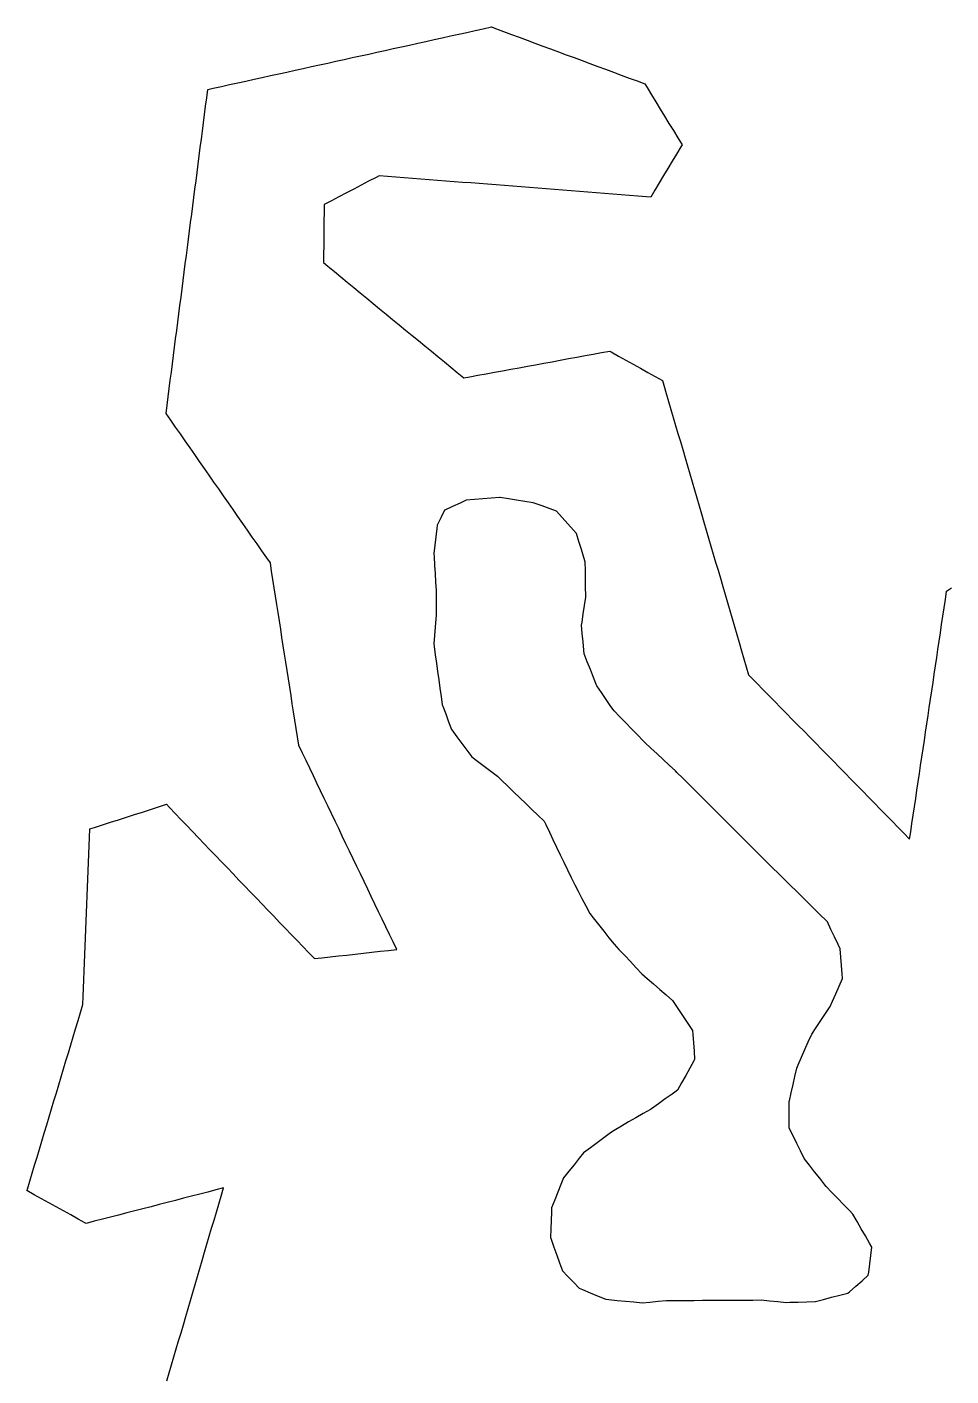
# Model space of a CAD drawing. Header units: millimetres. Extents: x 32 to 3054, y 42 to 5568.
# Drawn here: x 783.6 to 893.9, y 1613.5 to 1774.5 of the extents above; entities that cross this region are included whole.
import ezdxf

# ---------------------------------------------------------------- set-up
doc = ezdxf.new("R2010")
doc.units = ezdxf.units.MM
for name, color, linetype in [('ALL_ISLANDS', 7, 'Continuous'), ('OUTLINE_ISLAND_01', 7, 'Continuous'), ('OUTLINE_ISLAND_06', 7, 'Continuous')]:
    doc.layers.add(name, color=color, linetype=linetype)

msp = doc.modelspace()

# ---------------------------------------------------------------- linework, layer by layer
at = {"layer": 'ALL_ISLANDS'}
msp.add_lwpolyline([(800.3123, 1612.9067), (800.5937, 1613.8663), (800.8751, 1614.8259), (801.1565, 1615.7855), (801.4379, 1616.7451), (801.7193, 1617.7047), (802.0007, 1618.6643), (802.2821, 1619.6239), (802.5635, 1620.5834), (802.8449, 1621.543), (803.1264, 1622.5026), (803.4078, 1623.4622), (803.6892, 1624.4218), (803.9706, 1625.3814), (804.252, 1626.341), (804.5334, 1627.3006), (804.8148, 1628.2601), (805.0962, 1629.2197), (805.3776, 1630.1793), (805.659, 1631.1389), (805.9404, 1632.0985), (806.2219, 1633.0581), (806.5033, 1634.0177), (806.7847, 1634.9773), (807.0661, 1635.9369), (806.1741, 1635.7066), (805.2058, 1635.4567), (804.2375, 1635.2068), (803.2693, 1634.9569), (802.301, 1634.707), (801.3327, 1634.4571), (800.3644, 1634.2072), (799.3962, 1633.9573), (798.4279, 1633.7074), (797.4596, 1633.4575), (796.4914, 1633.2076), (795.5231, 1632.9577), (794.5548, 1632.7078), (793.5865, 1632.4579), (792.6183, 1632.208), (791.65, 1631.9581), (790.6817, 1631.7081), (790.6148, 1631.7452), (789.7398, 1632.2292), (788.8647, 1632.7133), (787.9897, 1633.1973), (787.1147, 1633.6814), (786.2396, 1634.1655), (785.3646, 1634.6495), (784.4896, 1635.1336), (783.6145, 1635.6176), (783.6676, 1635.7942), (783.9552, 1636.752), (784.2429, 1637.7097), (784.5305, 1638.6674), (784.8182, 1639.6252), (785.1058, 1640.5829), (785.3935, 1641.5407), (785.6811, 1642.4984), (785.9688, 1643.4561), (786.2564, 1644.4139), (786.5441, 1645.3716), (786.8317, 1646.3293), (787.1194, 1647.2871), (787.407, 1648.2448), (787.6947, 1649.2025), (787.9824, 1650.1603), (788.27, 1651.118), (788.5577, 1652.0757), (788.8453, 1653.0335), (789.133, 1653.9912), (789.4206, 1654.9489), (789.7083, 1655.9067), (789.9959, 1656.8644), (790.2836, 1657.8221), (790.3221, 1658.794), (790.3618, 1659.7932), (790.4015, 1660.7924), (790.4411, 1661.7916), (790.4808, 1662.7909), (790.5204, 1663.7901), (790.5601, 1664.7893), (790.5998, 1665.7885), (790.6394, 1666.7877), (790.6791, 1667.7869), (790.7187, 1668.7861), (790.7584, 1669.7854), (790.7981, 1670.7846), (790.8377, 1671.7838), (790.8774, 1672.783), (790.917, 1673.7822), (790.9567, 1674.7814), (790.9964, 1675.7806), (791.036, 1676.7798), (791.0757, 1677.7791), (791.1153, 1678.7783), (791.6842, 1678.9615), (792.636, 1679.2682), (793.5878, 1679.5748), (794.5397, 1679.8815), (795.4915, 1680.1881), (796.4433, 1680.4947), (797.3952, 1680.8014), (798.347, 1681.108), (799.2988, 1681.4147), (800.2506, 1681.7213), (800.6122, 1681.3446), (801.3047, 1680.6232), (801.9971, 1679.9017), (802.6896, 1679.1803), (803.3821, 1678.4589), (804.0746, 1677.7374), (804.7671, 1677.016), (805.4596, 1676.2946), (806.152, 1675.5731), (806.8445, 1674.8517), (807.537, 1674.1303), (808.2295, 1673.4088), (808.922, 1672.6874), (809.6144, 1671.9659), (810.3069, 1671.2445), (810.9994, 1670.5231), (811.6919, 1669.8016), (812.3844, 1669.0802), (813.0768, 1668.3588), (813.7693, 1667.6373), (814.4618, 1666.9159), (815.1543, 1666.1944), (815.8468, 1665.473), (816.5392, 1664.7516), (817.2317, 1664.0301), (817.9242, 1663.3087), (818.8004, 1663.406), (819.7943, 1663.5163), (820.7882, 1663.6266), (821.7821, 1663.7369), (822.776, 1663.8472), (823.7699, 1663.9575), (824.7638, 1664.0678), (825.7577, 1664.1782), (826.7516, 1664.2885), (827.7455, 1664.3988), (827.3141, 1665.2977), (826.8815, 1666.1992), (826.4488, 1667.1008), (826.0162, 1668.0024), (825.5835, 1668.9039), (825.1509, 1669.8055), (824.7183, 1670.7071), (824.2856, 1671.6086), (823.853, 1672.5102), (823.4203, 1673.4118), (822.9877, 1674.3133), (822.5551, 1675.2149), (822.1224, 1676.1165), (821.6898, 1677.018), (821.2571, 1677.9196), (820.8245, 1678.8212), (820.3919, 1679.7227), (819.9592, 1680.6243), (819.5266, 1681.5259), (819.0939, 1682.4274), (818.6613, 1683.329), (818.2287, 1684.2306), (817.796, 1685.1321), (817.3634, 1686.0337), (816.9307, 1686.9353), (816.4981, 1687.8368), (816.0655, 1688.7384), (816.0577, 1688.7883), (815.9036, 1689.7764), (815.7495, 1690.7644), (815.5954, 1691.7525), (815.4413, 1692.7406), (815.2872, 1693.7286), (815.1331, 1694.7167), (814.979, 1695.7047), (814.8249, 1696.6928), (814.6708, 1697.6808), (814.5167, 1698.6689), (814.3626, 1699.6569), (814.2085, 1700.645), (814.0544, 1701.6331), (813.9003, 1702.6211), (813.7462, 1703.6092), (813.5921, 1704.5972), (813.438, 1705.5853), (813.2839, 1706.5733), (813.1298, 1707.5614), (812.9757, 1708.5494), (812.8216, 1709.5375), (812.6675, 1710.5256), (812.2302, 1711.1525), (811.6581, 1711.9726), (811.0859, 1712.7928), (810.5138, 1713.6129), (809.9416, 1714.4331), (809.3695, 1715.2532), (808.7973, 1716.0734), (808.2252, 1716.8935), (807.653, 1717.7137), (807.0809, 1718.5338), (806.5087, 1719.354), (805.9366, 1720.1741), (805.3644, 1720.9943), (804.7923, 1721.8144), (804.2202, 1722.6346), (803.648, 1723.4547), (803.0759, 1724.2749), (802.5037, 1725.095), (801.9316, 1725.9152), (801.3594, 1726.7353), (800.7873, 1727.5555), (800.2151, 1728.3756), (800.3399, 1729.3439), (800.4678, 1730.3357), (800.5956, 1731.3275), (800.7235, 1732.3193), (800.8513, 1733.3111), (800.9791, 1734.3029), (801.107, 1735.2947), (801.2348, 1736.2865), (801.3627, 1737.2783), (801.4905, 1738.2701), (801.6183, 1739.2619), (801.7462, 1740.2537), (801.874, 1741.2455), (802.0019, 1742.2373), (802.1297, 1743.2291), (802.2575, 1744.2209), (802.3854, 1745.2127), (802.5132, 1746.2044), (802.6411, 1747.1962), (802.7689, 1748.188), (802.8968, 1749.1798), (803.0246, 1750.1716), (803.1524, 1751.1634), (803.2803, 1752.1552), (803.4081, 1753.147), (803.536, 1754.1388), (803.6638, 1755.1306), (803.7916, 1756.1224), (803.9195, 1757.1142), (804.0473, 1758.106), (804.1752, 1759.0978), (804.303, 1760.0896), (804.4308, 1761.0814), (804.5587, 1762.0732), (804.6865, 1763.065), (804.8144, 1764.0568), (804.9422, 1765.0485), (805.07, 1766.0403), (805.1979, 1767.0321), (805.848, 1767.1753), (806.8246, 1767.3903), (807.8012, 1767.6053), (808.7778, 1767.8204), (809.7544, 1768.0354), (810.731, 1768.2505), (811.7076, 1768.4655), (812.6842, 1768.6805), (813.6608, 1768.8956), (814.6374, 1769.1106), (815.614, 1769.3256), (816.5906, 1769.5407), (817.5672, 1769.7557), (818.5439, 1769.9707), (819.5205, 1770.1858), (820.4971, 1770.4008), (821.4737, 1770.6158), (822.4503, 1770.8309), (823.4269, 1771.0459), (824.4035, 1771.2609), (825.3801, 1771.476), (826.3567, 1771.691), (827.3333, 1771.906), (828.3099, 1772.1211), (829.2865, 1772.3361), (830.2631, 1772.5512), (831.2397, 1772.7662), (832.2163, 1772.9812), (833.1929, 1773.1963), (834.1696, 1773.4113), (835.1462, 1773.6263), (836.1228, 1773.8414), (837.0994, 1774.0564), (838.076, 1774.2714), (839.0526, 1774.4865), (839.5548, 1774.3003), (840.4924, 1773.9527), (841.4301, 1773.6052), (842.3677, 1773.2576), (843.3054, 1772.91), (844.243, 1772.5625), (845.1807, 1772.2149), (846.1183, 1771.8673), (847.056, 1771.5198), (847.9937, 1771.1722), (848.9313, 1770.8246), (849.869, 1770.4771), (850.8066, 1770.1295), (851.7443, 1769.7819), (852.6819, 1769.4344), (853.6196, 1769.0868), (854.5572, 1768.7392), (855.4949, 1768.3916), (856.4325, 1768.0441), (857.3702, 1767.6965), (857.644, 1767.2475), (858.1646, 1766.3937), (858.6852, 1765.5399), (859.2058, 1764.6861), (859.7264, 1763.8323), (860.247, 1762.9785), (860.7676, 1762.1247), (861.2882, 1761.2709), (861.8088, 1760.4171), (861.6631, 1760.1741), (861.1487, 1759.3166), (860.6343, 1758.459), (860.1199, 1757.6014), (859.6056, 1756.7439), (859.0912, 1755.8863), (858.5768, 1755.0288), (858.0624, 1754.1712), (857.5456, 1754.2121), (856.5487, 1754.2909), (855.5518, 1754.3698), (854.5549, 1754.4487), (853.558, 1754.5275), (852.5612, 1754.6064), (851.5643, 1754.6852), (850.5674, 1754.7641), (849.5705, 1754.8429), (848.5736, 1754.9218), (847.5767, 1755.0007), (846.5798, 1755.0795), (845.5829, 1755.1584), (844.5861, 1755.2372), (843.5892, 1755.3161), (842.5923, 1755.395), (841.5954, 1755.4738), (840.5985, 1755.5527), (839.6016, 1755.6315), (838.6047, 1755.7104), (837.6079, 1755.7892), (836.611, 1755.8681), (835.6141, 1755.947), (834.6172, 1756.0258), (833.6203, 1756.1047), (832.6234, 1756.1835), (831.6265, 1756.2624), (830.6297, 1756.3413), (829.6328, 1756.4201), (828.6359, 1756.499), (827.639, 1756.5778), (826.6421, 1756.6567), (825.6452, 1756.7355), (825.2788, 1756.5432), (824.3934, 1756.0784), (823.508, 1755.6136), (822.6226, 1755.1488), (821.7372, 1754.684), (820.8518, 1754.2191), (819.9664, 1753.7543), (819.081, 1753.2895), (819.0724, 1752.3651), (819.0632, 1751.3652), (819.054, 1750.3652), (819.0448, 1749.3652), (819.0356, 1748.3653), (819.0263, 1747.3653), (819.0171, 1746.3654), (819.532, 1745.9423), (820.3046, 1745.3074), (821.0772, 1744.6724), (821.8497, 1744.0375), (822.6223, 1743.4026), (823.3949, 1742.7677), (824.1675, 1742.1328), (824.9401, 1741.4979), (825.7127, 1740.863), (826.4853, 1740.2281), (827.2579, 1739.5932), (828.0304, 1738.9583), (828.803, 1738.3234), (829.5756, 1737.6885), (830.3482, 1737.0535), (831.1208, 1736.4186), (831.8934, 1735.7837), (832.666, 1735.1488), (833.4386, 1734.5139), (834.2111, 1733.879), (834.9837, 1733.2441), (835.7563, 1732.6092), (836.4565, 1732.7379), (837.4401, 1732.9187), (838.4236, 1733.0995), (839.4071, 1733.2802), (840.3906, 1733.461), (841.3742, 1733.6418), (842.3577, 1733.8226), (843.3412, 1734.0034), (844.3247, 1734.1842), (845.3083, 1734.3649), (846.2918, 1734.5457), (847.2753, 1734.7265), (848.2588, 1734.9073), (849.2423, 1735.0881), (850.2259, 1735.2689), (851.2094, 1735.4496), (852.1929, 1735.6304), (853.1764, 1735.8112), (853.3614, 1735.7078), (854.2342, 1735.2197), (855.107, 1734.7316), (855.9798, 1734.2435), (856.8526, 1733.7554), (857.7254, 1733.2674), (858.5982, 1732.7793), (859.471, 1732.2912), (859.6364, 1731.7266), (859.9174, 1730.7669), (860.1985, 1729.8072), (860.4795, 1728.8475), (860.7605, 1727.8878), (861.0416, 1726.9281), (861.3226, 1725.9684), (861.6036, 1725.0087), (861.8847, 1724.049), (862.1657, 1723.0893), (862.4467, 1722.1296), (862.7278, 1721.1699), (863.0088, 1720.2102), (863.2899, 1719.2505), (863.5709, 1718.2908), (863.8519, 1717.3311), (864.133, 1716.3714), (864.414, 1715.4117), (864.695, 1714.452), (864.9761, 1713.4923), (865.2571, 1712.5326), (865.5381, 1711.5729), (865.8192, 1710.6132), (866.1002, 1709.6535), (866.3813, 1708.6939), (866.6623, 1707.7342), (866.9433, 1706.7745), (867.2244, 1705.8148), (867.5054, 1704.8551), (867.7864, 1703.8954), (868.0675, 1702.9357), (868.3485, 1701.976), (868.6295, 1701.0163), (868.9106, 1700.0566), (869.1916, 1699.0969), (869.4727, 1698.1372), (869.7537, 1697.1775), (870.0684, 1696.8567), (870.7687, 1696.1429), (871.469, 1695.429), (872.1692, 1694.7152), (872.8695, 1694.0013), (873.5698, 1693.2875), (874.2701, 1692.5736), (874.9704, 1691.8598), (875.6707, 1691.1459), (876.371, 1690.432), (877.0713, 1689.7182), (877.7716, 1689.0043), (878.4719, 1688.2905), (879.1722, 1687.5766), (879.8725, 1686.8628), (880.5728, 1686.1489), (881.2731, 1685.4351), (881.9734, 1684.7212), (882.6737, 1684.0074), (883.374, 1683.2935), (884.0743, 1682.5797), (884.7746, 1681.8658), (885.4749, 1681.152), (886.1752, 1680.4381), (886.8755, 1679.7242), (887.5757, 1679.0104), (888.276, 1678.2965), (888.9763, 1677.5827), (889.1069, 1678.458), (889.2545, 1679.4471), (889.402, 1680.4361), (889.5495, 1681.4252), (889.6971, 1682.4142), (889.8446, 1683.4033), (889.9921, 1684.3924), (890.1397, 1685.3814), (890.2872, 1686.3705), (890.4348, 1687.3595), (890.5823, 1688.3486), (890.7298, 1689.3376), (890.8774, 1690.3267), (891.0249, 1691.3158), (891.1725, 1692.3048), (891.32, 1693.2939), (891.4675, 1694.2829), (891.6151, 1695.272), (891.7626, 1696.261), (891.9101, 1697.2501), (892.0577, 1698.2392), (892.2052, 1699.2282), (892.3528, 1700.2173), (892.5003, 1701.2063), (892.6478, 1702.1954), (892.7954, 1703.1844), (892.9429, 1704.1735), (893.0905, 1705.1625), (893.238, 1706.1516), (893.3855, 1707.1407), (893.986, 1707.5711)], dxfattribs=at)
msp.add_lwpolyline([(833.4593, 1716.8053), (833.0121, 1715.9108), (832.5649, 1715.0164), (832.5227, 1714.6479), (832.4089, 1713.6544), (832.295, 1712.6609), (832.1812, 1711.6674), (832.2069, 1711.245), (832.2677, 1710.2468), (832.3286, 1709.2487), (832.3894, 1708.2505), (832.4502, 1707.2524), (832.4505, 1706.2739), (832.4509, 1705.2739), (832.4513, 1704.2739), (832.4162, 1703.8454), (832.3345, 1702.8487), (832.2528, 1701.852), (832.1712, 1700.8554), (832.215, 1700.5397), (832.3525, 1699.5492), (832.49, 1698.5587), (832.6275, 1697.5682), (832.765, 1696.5777), (832.9025, 1695.5872), (833.04, 1694.5967), (833.1774, 1693.6062), (833.2383, 1693.4456), (833.5929, 1692.5105), (833.9475, 1691.5755), (834.3021, 1690.6405), (834.3382, 1690.5916), (834.9334, 1689.7881), (835.5286, 1688.9845), (836.1238, 1688.1809), (836.719, 1687.3773), (837.3833, 1686.8755), (838.1812, 1686.2728), (838.9791, 1685.67), (839.7771, 1685.0672), (840.2872, 1684.5764), (841.0078, 1683.883), (841.7285, 1683.1897), (842.4491, 1682.4964), (843.1697, 1681.803), (843.8903, 1681.1097), (844.6109, 1680.4163), (845.3315, 1679.723), (845.5313, 1679.3091), (845.9661, 1678.4086), (846.4008, 1677.5081), (846.8356, 1676.6075), (847.2703, 1675.707), (847.7051, 1674.8064), (848.1399, 1673.9059), (848.5746, 1673.0053), (849.0094, 1672.1048), (849.3966, 1671.3631), (849.8595, 1670.4766), (850.3224, 1669.5902), (850.7852, 1668.7038), (851.2135, 1668.1609), (851.8329, 1667.3758), (852.4522, 1666.5906), (853.0715, 1665.8055), (853.6909, 1665.0204), (854.2757, 1664.4029), (854.9633, 1663.6769), (855.651, 1662.9509), (856.3387, 1662.2248), (857.0263, 1661.4988), (857.6497, 1660.9501), (858.4004, 1660.2894), (859.1511, 1659.6288), (859.9018, 1658.9681), (860.6525, 1658.3074), (860.8238, 1658.055), (861.3853, 1657.2275), (861.9468, 1656.4), (862.5084, 1655.5726), (863.0699, 1654.7451), (863.1025, 1654.2588), (863.1695, 1653.261), (863.2365, 1652.2633), (863.3035, 1651.2655), (863.211, 1651.099), (862.7252, 1650.225), (862.2394, 1649.3509), (861.7535, 1648.4768), (861.2677, 1647.6028), (860.6094, 1647.1357), (859.7938, 1646.5571), (858.9782, 1645.9785), (858.1626, 1645.3998), (858.0229, 1645.3187), (857.1582, 1644.8164), (856.2935, 1644.314), (855.4288, 1643.8117), (854.5641, 1643.3094), (853.6995, 1642.8071), (853.2842, 1642.5035), (852.477, 1641.9132), (851.6698, 1641.323), (850.8626, 1640.7327), (850.0554, 1640.1425), (849.5367, 1639.4912), (848.9137, 1638.709), (848.2907, 1637.9268), (847.6677, 1637.1446), (847.3527, 1636.3647), (846.9781, 1635.4375), (846.6036, 1634.5102), (846.2291, 1633.583), (846.2074, 1633.043), (846.1673, 1632.0438), (846.1272, 1631.0446), (846.0871, 1630.0454), (846.1711, 1629.8125), (846.5101, 1628.8717), (846.8491, 1627.9309), (847.1882, 1626.9901), (847.5272, 1626.0494), (848.1383, 1625.4194), (848.8347, 1624.7017), (849.531, 1623.9839), (849.9375, 1623.8129), (850.8593, 1623.4251), (851.781, 1623.0374), (852.7028, 1622.6496), (853.0754, 1622.6151), (854.0712, 1622.5231), (855.0669, 1622.431), (856.0627, 1622.3389), (857.0584, 1622.2469), (857.9699, 1622.3297), (858.9658, 1622.4201), (859.9617, 1622.5106), (860.2503, 1622.5122), (861.2502, 1622.5179), (862.2502, 1622.5236), (863.2502, 1622.5293), (864.2502, 1622.535), (865.2502, 1622.5407), (866.2502, 1622.5464), (867.2501, 1622.5521), (868.2501, 1622.5578), (869.2501, 1622.5635), (870.2501, 1622.5692), (871.2501, 1622.5749), (872.2435, 1622.4804), (873.239, 1622.3857), (874.2345, 1622.2909), (874.6868, 1622.3028), (875.6865, 1622.3291), (876.6861, 1622.3554), (877.6858, 1622.3817), (877.7271, 1622.3924), (878.6953, 1622.6424), (879.6636, 1622.8923), (880.6318, 1623.1423), (881.6001, 1623.3922), (881.7795, 1623.5483), (882.5339, 1624.2047), (883.2883, 1624.8611), (884.0427, 1625.5175), (884.0887, 1625.8797), (884.2145, 1626.8717), (884.3403, 1627.8638), (884.4662, 1628.8558), (884.1885, 1629.3406), (883.6914, 1630.2083), (883.1943, 1631.076), (882.6972, 1631.9437), (882.2001, 1632.8114), (881.7829, 1633.2451), (881.0897, 1633.9659), (880.3964, 1634.6866), (879.7032, 1635.4073), (879.01, 1636.128), (878.8686, 1636.3071), (878.2491, 1637.0921), (877.6296, 1637.8771), (877.0102, 1638.6621), (876.3907, 1639.4471), (876.3791, 1639.4705), (875.9371, 1640.3675), (875.4951, 1641.2645), (875.053, 1642.1615), (874.611, 1643.0585), (874.611, 1643.2999), (874.6112, 1644.2999), (874.6113, 1645.2999), (874.6115, 1646.2999), (874.6188, 1646.3326), (874.8376, 1647.3083), (875.0565, 1648.2841), (875.2753, 1649.2598), (875.4942, 1650.2356), (875.6672, 1650.6272), (876.0713, 1651.5419), (876.4754, 1652.4566), (876.8795, 1653.3713), (877.2836, 1654.2861), (877.8159, 1655.0871), (878.3693, 1655.92), (878.9228, 1656.7529), (879.4762, 1657.5858), (879.7546, 1658.2115), (880.1611, 1659.1252), (880.5675, 1660.0388), (880.974, 1660.9525), (880.9313, 1661.4875), (880.8516, 1662.4843), (880.772, 1663.4811), (880.6924, 1664.478), (880.4458, 1664.9959), (880.016, 1665.8988), (879.5861, 1666.8017), (879.1563, 1667.7046), (879.0164, 1667.8423), (878.3037, 1668.5438), (877.5911, 1669.2454), (876.8784, 1669.9469), (876.1658, 1670.6484), (875.4531, 1671.3499), (874.7404, 1672.0514), (874.0278, 1672.7529), (873.3151, 1673.4544), (872.6025, 1674.1559), (871.8898, 1674.8574), (871.8153, 1674.9319), (871.1079, 1675.6387), (870.4005, 1676.3455), (869.693, 1677.0523), (868.9856, 1677.759), (868.2782, 1678.4658), (867.5708, 1679.1726), (866.8633, 1679.8794), (866.1559, 1680.5862), (865.4485, 1681.293), (864.7411, 1681.9998), (864.0337, 1682.7066), (863.3262, 1683.4134), (862.6188, 1684.1202), (861.9114, 1684.8269), (861.204, 1685.5337), (861.0236, 1685.7003), (860.289, 1686.3787), (859.5544, 1687.0572), (858.8197, 1687.7356), (858.0851, 1688.4141), (857.3504, 1689.0925), (857.1694, 1689.2794), (856.4736, 1689.9977), (855.7779, 1690.716), (855.0821, 1691.4342), (854.3863, 1692.1525), (853.6906, 1692.8708), (853.3222, 1693.4072), (852.7561, 1694.2316), (852.19, 1695.0559), (851.6239, 1695.8802), (851.599, 1695.9429), (851.2304, 1696.8725), (850.8618, 1697.8021), (850.4931, 1698.7316), (850.1245, 1699.6612), (850.0836, 1700.1051), (849.9919, 1701.1009), (849.9002, 1702.0967), (849.8086, 1703.0925), (849.8654, 1703.4744), (850.0125, 1704.4635), (850.1596, 1705.4526), (850.3067, 1706.4417), (850.3045, 1706.6438), (850.2937, 1707.6437), (850.2828, 1708.6437), (850.2719, 1709.6436), (850.261, 1710.6436), (850.0985, 1711.1681), (849.8025, 1712.1233), (849.5065, 1713.0785), (849.2105, 1714.0337), (848.8368, 1714.4511), (848.1697, 1715.1961), (847.5026, 1715.9411), (846.8355, 1716.6861), (846.0487, 1716.98), (845.1119, 1717.33), (844.1751, 1717.68), (844.037, 1717.7022), (843.0497, 1717.861), (842.0623, 1718.0198), (841.075, 1718.1786), (840.0877, 1718.3374), (840.0173, 1718.3315), (839.0207, 1718.2485), (838.0242, 1718.1654), (837.0276, 1718.0824), (836.0311, 1717.9993), (835.3245, 1717.6713), (834.4175, 1717.2501), (833.5105, 1716.829)], close=True, dxfattribs=at)
at = {"layer": 'OUTLINE_ISLAND_01'}
msp.add_lwpolyline([(800.3123, 1612.9067), (800.5937, 1613.8663), (800.8751, 1614.8259), (801.1565, 1615.7855), (801.4379, 1616.7451), (801.7193, 1617.7047), (802.0007, 1618.6643), (802.2821, 1619.6239), (802.5635, 1620.5834), (802.8449, 1621.543), (803.1264, 1622.5026), (803.4078, 1623.4622), (803.6892, 1624.4218), (803.9706, 1625.3814), (804.252, 1626.341), (804.5334, 1627.3006), (804.8148, 1628.2601), (805.0962, 1629.2197), (805.3776, 1630.1793), (805.659, 1631.1389), (805.9404, 1632.0985), (806.2219, 1633.0581), (806.5033, 1634.0177), (806.7847, 1634.9773), (807.0661, 1635.9369), (806.1741, 1635.7066), (805.2058, 1635.4567), (804.2375, 1635.2068), (803.2693, 1634.9569), (802.301, 1634.707), (801.3327, 1634.4571), (800.3644, 1634.2072), (799.3962, 1633.9573), (798.4279, 1633.7074), (797.4596, 1633.4575), (796.4914, 1633.2076), (795.5231, 1632.9577), (794.5548, 1632.7078), (793.5865, 1632.4579), (792.6183, 1632.208), (791.65, 1631.9581), (790.6817, 1631.7081), (790.6148, 1631.7452), (789.7398, 1632.2292), (788.8647, 1632.7133), (787.9897, 1633.1973), (787.1147, 1633.6814), (786.2396, 1634.1655), (785.3646, 1634.6495), (784.4896, 1635.1336), (783.6145, 1635.6176), (783.6676, 1635.7942), (783.9552, 1636.752), (784.2429, 1637.7097), (784.5305, 1638.6674), (784.8182, 1639.6252), (785.1058, 1640.5829), (785.3935, 1641.5407), (785.6811, 1642.4984), (785.9688, 1643.4561), (786.2564, 1644.4139), (786.5441, 1645.3716), (786.8317, 1646.3293), (787.1194, 1647.2871), (787.407, 1648.2448), (787.6947, 1649.2025), (787.9824, 1650.1603), (788.27, 1651.118), (788.5577, 1652.0757), (788.8453, 1653.0335), (789.133, 1653.9912), (789.4206, 1654.9489), (789.7083, 1655.9067), (789.9959, 1656.8644), (790.2836, 1657.8221), (790.3221, 1658.794), (790.3618, 1659.7932), (790.4015, 1660.7924), (790.4411, 1661.7916), (790.4808, 1662.7909), (790.5204, 1663.7901), (790.5601, 1664.7893), (790.5998, 1665.7885), (790.6394, 1666.7877), (790.6791, 1667.7869), (790.7187, 1668.7861), (790.7584, 1669.7854), (790.7981, 1670.7846), (790.8377, 1671.7838), (790.8774, 1672.783), (790.917, 1673.7822), (790.9567, 1674.7814), (790.9964, 1675.7806), (791.036, 1676.7798), (791.0757, 1677.7791), (791.1153, 1678.7783), (791.6842, 1678.9615), (792.636, 1679.2682), (793.5878, 1679.5748), (794.5397, 1679.8815), (795.4915, 1680.1881), (796.4433, 1680.4947), (797.3952, 1680.8014), (798.347, 1681.108), (799.2988, 1681.4147), (800.2506, 1681.7213), (800.6122, 1681.3446), (801.3047, 1680.6232), (801.9971, 1679.9017), (802.6896, 1679.1803), (803.3821, 1678.4589), (804.0746, 1677.7374), (804.7671, 1677.016), (805.4596, 1676.2946), (806.152, 1675.5731), (806.8445, 1674.8517), (807.537, 1674.1303), (808.2295, 1673.4088), (808.922, 1672.6874), (809.6144, 1671.9659), (810.3069, 1671.2445), (810.9994, 1670.5231), (811.6919, 1669.8016), (812.3844, 1669.0802), (813.0768, 1668.3588), (813.7693, 1667.6373), (814.4618, 1666.9159), (815.1543, 1666.1944), (815.8468, 1665.473), (816.5392, 1664.7516), (817.2317, 1664.0301), (817.9242, 1663.3087), (818.8004, 1663.406), (819.7943, 1663.5163), (820.7882, 1663.6266), (821.7821, 1663.7369), (822.776, 1663.8472), (823.7699, 1663.9575), (824.7638, 1664.0678), (825.7577, 1664.1782), (826.7516, 1664.2885), (827.7455, 1664.3988), (827.3141, 1665.2977), (826.8815, 1666.1992), (826.4488, 1667.1008), (826.0162, 1668.0024), (825.5835, 1668.9039), (825.1509, 1669.8055), (824.7183, 1670.7071), (824.2856, 1671.6086), (823.853, 1672.5102), (823.4203, 1673.4118), (822.9877, 1674.3133), (822.5551, 1675.2149), (822.1224, 1676.1165), (821.6898, 1677.018), (821.2571, 1677.9196), (820.8245, 1678.8212), (820.3919, 1679.7227), (819.9592, 1680.6243), (819.5266, 1681.5259), (819.0939, 1682.4274), (818.6613, 1683.329), (818.2287, 1684.2306), (817.796, 1685.1321), (817.3634, 1686.0337), (816.9307, 1686.9353), (816.4981, 1687.8368), (816.0655, 1688.7384), (816.0577, 1688.7883), (815.9036, 1689.7764), (815.7495, 1690.7644), (815.5954, 1691.7525), (815.4413, 1692.7406), (815.2872, 1693.7286), (815.1331, 1694.7167), (814.979, 1695.7047), (814.8249, 1696.6928), (814.6708, 1697.6808), (814.5167, 1698.6689), (814.3626, 1699.6569), (814.2085, 1700.645), (814.0544, 1701.6331), (813.9003, 1702.6211), (813.7462, 1703.6092), (813.5921, 1704.5972), (813.438, 1705.5853), (813.2839, 1706.5733), (813.1298, 1707.5614), (812.9757, 1708.5494), (812.8216, 1709.5375), (812.6675, 1710.5256), (812.2302, 1711.1525), (811.6581, 1711.9726), (811.0859, 1712.7928), (810.5138, 1713.6129), (809.9416, 1714.4331), (809.3695, 1715.2532), (808.7973, 1716.0734), (808.2252, 1716.8935), (807.653, 1717.7137), (807.0809, 1718.5338), (806.5087, 1719.354), (805.9366, 1720.1741), (805.3644, 1720.9943), (804.7923, 1721.8144), (804.2202, 1722.6346), (803.648, 1723.4547), (803.0759, 1724.2749), (802.5037, 1725.095), (801.9316, 1725.9152), (801.3594, 1726.7353), (800.7873, 1727.5555), (800.2151, 1728.3756), (800.3399, 1729.3439), (800.4678, 1730.3357), (800.5956, 1731.3275), (800.7235, 1732.3193), (800.8513, 1733.3111), (800.9791, 1734.3029), (801.107, 1735.2947), (801.2348, 1736.2865), (801.3627, 1737.2783), (801.4905, 1738.2701), (801.6183, 1739.2619), (801.7462, 1740.2537), (801.874, 1741.2455), (802.0019, 1742.2373), (802.1297, 1743.2291), (802.2575, 1744.2209), (802.3854, 1745.2127), (802.5132, 1746.2044), (802.6411, 1747.1962), (802.7689, 1748.188), (802.8968, 1749.1798), (803.0246, 1750.1716), (803.1524, 1751.1634), (803.2803, 1752.1552), (803.4081, 1753.147), (803.536, 1754.1388), (803.6638, 1755.1306), (803.7916, 1756.1224), (803.9195, 1757.1142), (804.0473, 1758.106), (804.1752, 1759.0978), (804.303, 1760.0896), (804.4308, 1761.0814), (804.5587, 1762.0732), (804.6865, 1763.065), (804.8144, 1764.0568), (804.9422, 1765.0485), (805.07, 1766.0403), (805.1979, 1767.0321), (805.848, 1767.1753), (806.8246, 1767.3903), (807.8012, 1767.6053), (808.7778, 1767.8204), (809.7544, 1768.0354), (810.731, 1768.2505), (811.7076, 1768.4655), (812.6842, 1768.6805), (813.6608, 1768.8956), (814.6374, 1769.1106), (815.614, 1769.3256), (816.5906, 1769.5407), (817.5672, 1769.7557), (818.5439, 1769.9707), (819.5205, 1770.1858), (820.4971, 1770.4008), (821.4737, 1770.6158), (822.4503, 1770.8309), (823.4269, 1771.0459), (824.4035, 1771.2609), (825.3801, 1771.476), (826.3567, 1771.691), (827.3333, 1771.906), (828.3099, 1772.1211), (829.2865, 1772.3361), (830.2631, 1772.5512), (831.2397, 1772.7662), (832.2163, 1772.9812), (833.1929, 1773.1963), (834.1696, 1773.4113), (835.1462, 1773.6263), (836.1228, 1773.8414), (837.0994, 1774.0564), (838.076, 1774.2714), (839.0526, 1774.4865), (839.5548, 1774.3003), (840.4924, 1773.9527), (841.4301, 1773.6052), (842.3677, 1773.2576), (843.3054, 1772.91), (844.243, 1772.5625), (845.1807, 1772.2149), (846.1183, 1771.8673), (847.056, 1771.5198), (847.9937, 1771.1722), (848.9313, 1770.8246), (849.869, 1770.4771), (850.8066, 1770.1295), (851.7443, 1769.7819), (852.6819, 1769.4344), (853.6196, 1769.0868), (854.5572, 1768.7392), (855.4949, 1768.3916), (856.4325, 1768.0441), (857.3702, 1767.6965), (857.644, 1767.2475), (858.1646, 1766.3937), (858.6852, 1765.5399), (859.2058, 1764.6861), (859.7264, 1763.8323), (860.247, 1762.9785), (860.7676, 1762.1247), (861.2882, 1761.2709), (861.8088, 1760.4171), (861.6631, 1760.1741), (861.1487, 1759.3166), (860.6343, 1758.459), (860.1199, 1757.6014), (859.6056, 1756.7439), (859.0912, 1755.8863), (858.5768, 1755.0288), (858.0624, 1754.1712), (857.5456, 1754.2121), (856.5487, 1754.2909), (855.5518, 1754.3698), (854.5549, 1754.4487), (853.558, 1754.5275), (852.5612, 1754.6064), (851.5643, 1754.6852), (850.5674, 1754.7641), (849.5705, 1754.8429), (848.5736, 1754.9218), (847.5767, 1755.0007), (846.5798, 1755.0795), (845.5829, 1755.1584), (844.5861, 1755.2372), (843.5892, 1755.3161), (842.5923, 1755.395), (841.5954, 1755.4738), (840.5985, 1755.5527), (839.6016, 1755.6315), (838.6047, 1755.7104), (837.6079, 1755.7892), (836.611, 1755.8681), (835.6141, 1755.947), (834.6172, 1756.0258), (833.6203, 1756.1047), (832.6234, 1756.1835), (831.6265, 1756.2624), (830.6297, 1756.3413), (829.6328, 1756.4201), (828.6359, 1756.499), (827.639, 1756.5778), (826.6421, 1756.6567), (825.6452, 1756.7355), (825.2788, 1756.5432), (824.3934, 1756.0784), (823.508, 1755.6136), (822.6226, 1755.1488), (821.7372, 1754.684), (820.8518, 1754.2191), (819.9664, 1753.7543), (819.081, 1753.2895), (819.0724, 1752.3651), (819.0632, 1751.3652), (819.054, 1750.3652), (819.0448, 1749.3652), (819.0356, 1748.3653), (819.0263, 1747.3653), (819.0171, 1746.3654), (819.532, 1745.9423), (820.3046, 1745.3074), (821.0772, 1744.6724), (821.8497, 1744.0375), (822.6223, 1743.4026), (823.3949, 1742.7677), (824.1675, 1742.1328), (824.9401, 1741.4979), (825.7127, 1740.863), (826.4853, 1740.2281), (827.2579, 1739.5932), (828.0304, 1738.9583), (828.803, 1738.3234), (829.5756, 1737.6885), (830.3482, 1737.0535), (831.1208, 1736.4186), (831.8934, 1735.7837), (832.666, 1735.1488), (833.4386, 1734.5139), (834.2111, 1733.879), (834.9837, 1733.2441), (835.7563, 1732.6092), (836.4565, 1732.7379), (837.4401, 1732.9187), (838.4236, 1733.0995), (839.4071, 1733.2802), (840.3906, 1733.461), (841.3742, 1733.6418), (842.3577, 1733.8226), (843.3412, 1734.0034), (844.3247, 1734.1842), (845.3083, 1734.3649), (846.2918, 1734.5457), (847.2753, 1734.7265), (848.2588, 1734.9073), (849.2423, 1735.0881), (850.2259, 1735.2689), (851.2094, 1735.4496), (852.1929, 1735.6304), (853.1764, 1735.8112), (853.3614, 1735.7078), (854.2342, 1735.2197), (855.107, 1734.7316), (855.9798, 1734.2435), (856.8526, 1733.7554), (857.7254, 1733.2674), (858.5982, 1732.7793), (859.471, 1732.2912), (859.6364, 1731.7266), (859.9174, 1730.7669), (860.1985, 1729.8072), (860.4795, 1728.8475), (860.7605, 1727.8878), (861.0416, 1726.9281), (861.3226, 1725.9684), (861.6036, 1725.0087), (861.8847, 1724.049), (862.1657, 1723.0893), (862.4467, 1722.1296), (862.7278, 1721.1699), (863.0088, 1720.2102), (863.2899, 1719.2505), (863.5709, 1718.2908), (863.8519, 1717.3311), (864.133, 1716.3714), (864.414, 1715.4117), (864.695, 1714.452), (864.9761, 1713.4923), (865.2571, 1712.5326), (865.5381, 1711.5729), (865.8192, 1710.6132), (866.1002, 1709.6535), (866.3813, 1708.6939), (866.6623, 1707.7342), (866.9433, 1706.7745), (867.2244, 1705.8148), (867.5054, 1704.8551), (867.7864, 1703.8954), (868.0675, 1702.9357), (868.3485, 1701.976), (868.6295, 1701.0163), (868.9106, 1700.0566), (869.1916, 1699.0969), (869.4727, 1698.1372), (869.7537, 1697.1775), (870.0684, 1696.8567), (870.7687, 1696.1429), (871.469, 1695.429), (872.1692, 1694.7152), (872.8695, 1694.0013), (873.5698, 1693.2875), (874.2701, 1692.5736), (874.9704, 1691.8598), (875.6707, 1691.1459), (876.371, 1690.432), (877.0713, 1689.7182), (877.7716, 1689.0043), (878.4719, 1688.2905), (879.1722, 1687.5766), (879.8725, 1686.8628), (880.5728, 1686.1489), (881.2731, 1685.4351), (881.9734, 1684.7212), (882.6737, 1684.0074), (883.374, 1683.2935), (884.0743, 1682.5797), (884.7746, 1681.8658), (885.4749, 1681.152), (886.1752, 1680.4381), (886.8755, 1679.7242), (887.5757, 1679.0104), (888.276, 1678.2965), (888.9763, 1677.5827), (889.1069, 1678.458), (889.2545, 1679.4471), (889.402, 1680.4361), (889.5495, 1681.4252), (889.6971, 1682.4142), (889.8446, 1683.4033), (889.9921, 1684.3924), (890.1397, 1685.3814), (890.2872, 1686.3705), (890.4348, 1687.3595), (890.5823, 1688.3486), (890.7298, 1689.3376), (890.8774, 1690.3267), (891.0249, 1691.3158), (891.1725, 1692.3048), (891.32, 1693.2939), (891.4675, 1694.2829), (891.6151, 1695.272), (891.7626, 1696.261), (891.9101, 1697.2501), (892.0577, 1698.2392), (892.2052, 1699.2282), (892.3528, 1700.2173), (892.5003, 1701.2063), (892.6478, 1702.1954), (892.7954, 1703.1844), (892.9429, 1704.1735), (893.0905, 1705.1625), (893.238, 1706.1516), (893.3855, 1707.1407), (893.986, 1707.5711)], dxfattribs=at)
at = {"layer": 'OUTLINE_ISLAND_06'}
msp.add_lwpolyline([(833.4593, 1716.8053), (833.0121, 1715.9108), (832.5649, 1715.0164), (832.5227, 1714.6479), (832.4089, 1713.6544), (832.295, 1712.6609), (832.1812, 1711.6674), (832.2069, 1711.245), (832.2677, 1710.2468), (832.3286, 1709.2487), (832.3894, 1708.2505), (832.4502, 1707.2524), (832.4505, 1706.2739), (832.4509, 1705.2739), (832.4513, 1704.2739), (832.4162, 1703.8454), (832.3345, 1702.8487), (832.2528, 1701.852), (832.1712, 1700.8554), (832.215, 1700.5397), (832.3525, 1699.5492), (832.49, 1698.5587), (832.6275, 1697.5682), (832.765, 1696.5777), (832.9025, 1695.5872), (833.04, 1694.5967), (833.1774, 1693.6062), (833.2383, 1693.4456), (833.5929, 1692.5105), (833.9475, 1691.5755), (834.3021, 1690.6405), (834.3382, 1690.5916), (834.9334, 1689.7881), (835.5286, 1688.9845), (836.1238, 1688.1809), (836.719, 1687.3773), (837.3833, 1686.8755), (838.1812, 1686.2728), (838.9791, 1685.67), (839.7771, 1685.0672), (840.2872, 1684.5764), (841.0078, 1683.883), (841.7285, 1683.1897), (842.4491, 1682.4964), (843.1697, 1681.803), (843.8903, 1681.1097), (844.6109, 1680.4163), (845.3315, 1679.723), (845.5313, 1679.3091), (845.9661, 1678.4086), (846.4008, 1677.5081), (846.8356, 1676.6075), (847.2703, 1675.707), (847.7051, 1674.8064), (848.1399, 1673.9059), (848.5746, 1673.0053), (849.0094, 1672.1048), (849.3966, 1671.3631), (849.8595, 1670.4766), (850.3224, 1669.5902), (850.7852, 1668.7038), (851.2135, 1668.1609), (851.8329, 1667.3758), (852.4522, 1666.5906), (853.0715, 1665.8055), (853.6909, 1665.0204), (854.2757, 1664.4029), (854.9633, 1663.6769), (855.651, 1662.9509), (856.3387, 1662.2248), (857.0263, 1661.4988), (857.6497, 1660.9501), (858.4004, 1660.2894), (859.1511, 1659.6288), (859.9018, 1658.9681), (860.6525, 1658.3074), (860.8238, 1658.055), (861.3853, 1657.2275), (861.9468, 1656.4), (862.5084, 1655.5726), (863.0699, 1654.7451), (863.1025, 1654.2588), (863.1695, 1653.261), (863.2365, 1652.2633), (863.3035, 1651.2655), (863.211, 1651.099), (862.7252, 1650.225), (862.2394, 1649.3509), (861.7535, 1648.4768), (861.2677, 1647.6028), (860.6094, 1647.1357), (859.7938, 1646.5571), (858.9782, 1645.9785), (858.1626, 1645.3998), (858.0229, 1645.3187), (857.1582, 1644.8164), (856.2935, 1644.314), (855.4288, 1643.8117), (854.5641, 1643.3094), (853.6995, 1642.8071), (853.2842, 1642.5035), (852.477, 1641.9132), (851.6698, 1641.323), (850.8626, 1640.7327), (850.0554, 1640.1425), (849.5367, 1639.4912), (848.9137, 1638.709), (848.2907, 1637.9268), (847.6677, 1637.1446), (847.3527, 1636.3647), (846.9781, 1635.4375), (846.6036, 1634.5102), (846.2291, 1633.583), (846.2074, 1633.043), (846.1673, 1632.0438), (846.1272, 1631.0446), (846.0871, 1630.0454), (846.1711, 1629.8125), (846.5101, 1628.8717), (846.8491, 1627.9309), (847.1882, 1626.9901), (847.5272, 1626.0494), (848.1383, 1625.4194), (848.8347, 1624.7017), (849.531, 1623.9839), (849.9375, 1623.8129), (850.8593, 1623.4251), (851.781, 1623.0374), (852.7028, 1622.6496), (853.0754, 1622.6151), (854.0712, 1622.5231), (855.0669, 1622.431), (856.0627, 1622.3389), (857.0584, 1622.2469), (857.9699, 1622.3297), (858.9658, 1622.4201), (859.9617, 1622.5106), (860.2503, 1622.5122), (861.2502, 1622.5179), (862.2502, 1622.5236), (863.2502, 1622.5293), (864.2502, 1622.535), (865.2502, 1622.5407), (866.2502, 1622.5464), (867.2501, 1622.5521), (868.2501, 1622.5578), (869.2501, 1622.5635), (870.2501, 1622.5692), (871.2501, 1622.5749), (872.2435, 1622.4804), (873.239, 1622.3857), (874.2345, 1622.2909), (874.6868, 1622.3028), (875.6865, 1622.3291), (876.6861, 1622.3554), (877.6858, 1622.3817), (877.7271, 1622.3924), (878.6953, 1622.6424), (879.6636, 1622.8923), (880.6318, 1623.1423), (881.6001, 1623.3922), (881.7795, 1623.5483), (882.5339, 1624.2047), (883.2883, 1624.8611), (884.0427, 1625.5175), (884.0887, 1625.8797), (884.2145, 1626.8717), (884.3403, 1627.8638), (884.4662, 1628.8558), (884.1885, 1629.3406), (883.6914, 1630.2083), (883.1943, 1631.076), (882.6972, 1631.9437), (882.2001, 1632.8114), (881.7829, 1633.2451), (881.0897, 1633.9659), (880.3964, 1634.6866), (879.7032, 1635.4073), (879.01, 1636.128), (878.8686, 1636.3071), (878.2491, 1637.0921), (877.6296, 1637.8771), (877.0102, 1638.6621), (876.3907, 1639.4471), (876.3791, 1639.4705), (875.9371, 1640.3675), (875.4951, 1641.2645), (875.053, 1642.1615), (874.611, 1643.0585), (874.611, 1643.2999), (874.6112, 1644.2999), (874.6113, 1645.2999), (874.6115, 1646.2999), (874.6188, 1646.3326), (874.8376, 1647.3083), (875.0565, 1648.2841), (875.2753, 1649.2598), (875.4942, 1650.2356), (875.6672, 1650.6272), (876.0713, 1651.5419), (876.4754, 1652.4566), (876.8795, 1653.3713), (877.2836, 1654.2861), (877.8159, 1655.0871), (878.3693, 1655.92), (878.9228, 1656.7529), (879.4762, 1657.5858), (879.7546, 1658.2115), (880.1611, 1659.1252), (880.5675, 1660.0388), (880.974, 1660.9525), (880.9313, 1661.4875), (880.8516, 1662.4843), (880.772, 1663.4811), (880.6924, 1664.478), (880.4458, 1664.9959), (880.016, 1665.8988), (879.5861, 1666.8017), (879.1563, 1667.7046), (879.0164, 1667.8423), (878.3037, 1668.5438), (877.5911, 1669.2454), (876.8784, 1669.9469), (876.1658, 1670.6484), (875.4531, 1671.3499), (874.7404, 1672.0514), (874.0278, 1672.7529), (873.3151, 1673.4544), (872.6025, 1674.1559), (871.8898, 1674.8574), (871.8153, 1674.9319), (871.1079, 1675.6387), (870.4005, 1676.3455), (869.693, 1677.0523), (868.9856, 1677.759), (868.2782, 1678.4658), (867.5708, 1679.1726), (866.8633, 1679.8794), (866.1559, 1680.5862), (865.4485, 1681.293), (864.7411, 1681.9998), (864.0337, 1682.7066), (863.3262, 1683.4134), (862.6188, 1684.1202), (861.9114, 1684.8269), (861.204, 1685.5337), (861.0236, 1685.7003), (860.289, 1686.3787), (859.5544, 1687.0572), (858.8197, 1687.7356), (858.0851, 1688.4141), (857.3504, 1689.0925), (857.1694, 1689.2794), (856.4736, 1689.9977), (855.7779, 1690.716), (855.0821, 1691.4342), (854.3863, 1692.1525), (853.6906, 1692.8708), (853.3222, 1693.4072), (852.7561, 1694.2316), (852.19, 1695.0559), (851.6239, 1695.8802), (851.599, 1695.9429), (851.2304, 1696.8725), (850.8618, 1697.8021), (850.4931, 1698.7316), (850.1245, 1699.6612), (850.0836, 1700.1051), (849.9919, 1701.1009), (849.9002, 1702.0967), (849.8086, 1703.0925), (849.8654, 1703.4744), (850.0125, 1704.4635), (850.1596, 1705.4526), (850.3067, 1706.4417), (850.3045, 1706.6438), (850.2937, 1707.6437), (850.2828, 1708.6437), (850.2719, 1709.6436), (850.261, 1710.6436), (850.0985, 1711.1681), (849.8025, 1712.1233), (849.5065, 1713.0785), (849.2105, 1714.0337), (848.8368, 1714.4511), (848.1697, 1715.1961), (847.5026, 1715.9411), (846.8355, 1716.6861), (846.0487, 1716.98), (845.1119, 1717.33), (844.1751, 1717.68), (844.037, 1717.7022), (843.0497, 1717.861), (842.0623, 1718.0198), (841.075, 1718.1786), (840.0877, 1718.3374), (840.0173, 1718.3315), (839.0207, 1718.2485), (838.0242, 1718.1654), (837.0276, 1718.0824), (836.0311, 1717.9993), (835.3245, 1717.6713), (834.4175, 1717.2501), (833.5105, 1716.829)], close=True, dxfattribs=at)

doc.saveas('drawing.dxf')
